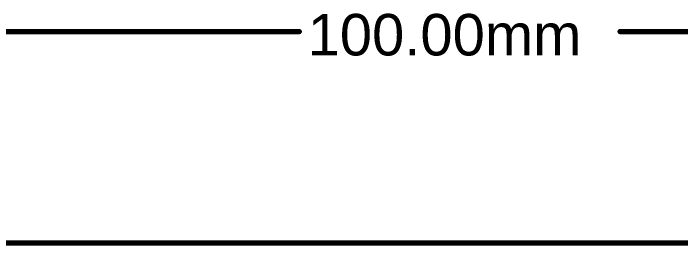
# Model space of a CAD drawing. Header units: inches. Extents: x -5 to 230, y -4 to 159.
# Drawn here: x 24.23 to 56.92, y 76.38 to 87.76 of the extents above; entities that cross this region are included whole.
import ezdxf

# ---------------------------------------------------------------- set-up
doc = ezdxf.new("R2010")
doc.units = ezdxf.units.IN
doc.layers.add('Board Outline', color=216, linetype='Continuous')
doc.layers.add('Dimension', color=6, linetype='Continuous')
doc.styles.add('Arial', font='', dxfattribs={"height": 0.2})
doc.styles.get('Arial').set_extended_font_data('Arial')

msp = doc.modelspace()

# ---------------------------------------------------------------- linework, layer by layer
at = {"layer": 'Board Outline'}
msp.add_lwpolyline([(-0.452, 76.509, 0.254, 0.254, 0), (93.452, 76.509, 0.254, 0.254, 0)], format="xyseb", dxfattribs=at)
at = {"layer": 'Dimension'}
for points in [[(-3.5, 86.868, 0.254, 0.254, 0), (38.239, 86.868, 0.254, 0.254, 0)], [(53.948, 86.868, 0.254, 0.254, 0), (96.5, 86.868, 0.254, 0.254, 0)]]:
    msp.add_lwpolyline(points, format="xyseb", dxfattribs=at)
for points in [[(38.176, 86.868, 0.127, 0.127, 1), (38.303, 86.868, 0.127, 0.127, 1)], [(53.885, 86.868, 0.127, 0.127, 1), (54.012, 86.868, 0.127, 0.127, 1)]]:
    msp.add_lwpolyline(points, format="xyseb", close=True, dxfattribs=at)

# ---------------------------------------------------------------- texts
at = {"layer": 'Dimension', "style": 'Arial'}
msp.add_text('100.00mm', height=2.032, dxfattribs=at).set_placement((38.645, 85.7))

doc.saveas('drawing.dxf')
